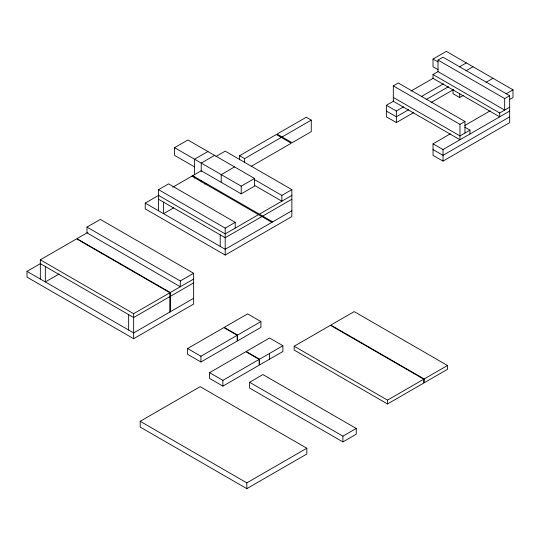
<?xml version="1.0" encoding="UTF-8"?>
<svg xmlns="http://www.w3.org/2000/svg" width="540" height="540" viewBox="0 0 540 540"><rect width="100%" height="100%" fill="white"/><g stroke="black" fill="none" stroke-linecap="round" stroke-linejoin="round"><path stroke-width="0.81" d="M194.562 166.921L174.562 155.372L174.562 147.677L187.893 139.982L254.549 178.463L254.549 186.158L241.218 193.853L201.224 170.768M207.893 151.524L194.562 159.219L194.562 174.893M86.987 227.097L180.306 280.976L180.306 286.747L86.987 232.868L86.987 227.097L100.319 219.402L193.637 273.281L193.637 304.067L133.65 338.702L27 277.128L27 271.357L40.73 263.425M214.556 155.372L201.224 163.073L201.224 171.315M158.551 210.796L158.551 189.635L168.548 183.857L235.204 222.345L235.204 228.116M215.919 156.506L225.207 151.146L291.863 189.635L291.863 216.567L225.207 255.056L145.22 208.872L145.22 203.101L158.983 195.156M40.331 279.052L40.331 259.808L76.572 238.882L169.891 292.761L169.891 311.999M87.925 232.328L76.991 238.646L170.309 292.518L193.637 279.052M172.753 187.204L201.38 170.681M239.618 159.833L239.618 155.709L276.278 134.548L291.276 143.208L251.181 166.354M239.618 155.709L244.613 158.598L281.279 137.43M282.11 136.951L311.269 120.116L311.269 131.659L292.106 142.722L277.108 134.062L306.275 117.227L311.269 120.116M204.734 184.133L206.138 183.323M234.549 166.921L221.218 174.616L221.218 182.311M59.103 273.983L45.333 281.934L45.333 266.544M173.759 207.792L163.553 213.685L163.553 202.136M438.014 69.633L433.013 66.751L433.013 59.056L446.344 51.354L513 89.843L513 97.538L509.49 99.562M393.309 85.88L459.965 124.369L459.965 139.759L393.309 101.277L393.309 85.88L398.311 82.998L464.96 121.48L464.96 133.022M438.014 60.075L504.671 98.557L504.671 110.099L438.014 71.618L438.014 60.075L443.016 57.186L509.666 95.668L509.693 122.621L443.036 161.102L433.04 155.392L433.013 143.829L450.401 133.792M433.013 74.507L499.669 112.988L499.669 116.836L433.013 78.354L433.013 74.507L438.014 71.618M174.562 147.677L241.218 186.158L254.549 178.463M413.768 112.522L396.38 122.567L386.383 116.849L386.357 105.287L393.599 101.108M410.987 91.071L433.451 78.104M459.324 66.953L466.344 62.903M386.357 105.287L396.353 111.004L403.603 106.819M421.713 96.363L443.448 83.815M465.993 70.801L473.006 66.751M408.699 109.681L396.353 116.775L386.357 111.064M426.06 99.63L448.544 86.677M431.156 102.485L453.614 89.519M158.551 189.635L225.207 228.116L235.204 222.345M254.333 179.51L281.86 195.406L291.863 189.635M453.013 89.566L453.013 93.69L459.675 97.538L463.185 95.513M485.987 82.343L493.007 78.293M258.532 214.643L225.207 233.888L158.551 195.406M259.369 214.164L291.863 195.406M261.866 216.567L225.207 237.735L158.551 199.253M262.697 216.088L291.863 199.253M291.863 210.796L225.207 249.278L145.22 203.101M180.306 280.976L193.637 273.281M505.987 93.892L513 89.843M459.965 124.369L464.96 121.48M504.671 98.557L509.666 95.668M40.331 259.808L133.65 313.686L169.891 292.761M464.893 125.428L490.252 110.788M169.891 296.609L133.65 317.534L40.331 263.655M170.309 296.365L193.637 282.899M469.962 133.988L469.962 130.14L459.965 135.911L393.309 97.43M499.669 112.988L509.666 107.217M433.013 143.829L443.016 149.546L509.666 111.064M193.637 298.289L133.65 332.924L27 271.357M509.693 116.849L443.016 155.317L433.013 149.6M187.589 348.53L223.837 327.605L237.168 335.3L237.168 341.071L200.921 361.996L187.589 354.301L187.589 348.53L200.921 356.225L237.168 335.3M237.58 335.063L260.915 321.59L260.915 327.362L237.58 340.835L237.58 335.063L224.249 327.362L247.583 313.895L260.915 321.59M209.56 372.654L245.808 351.729L259.139 359.424L259.139 365.195L222.892 386.12L209.56 378.425L209.56 372.654L222.892 380.349L259.139 359.424M140.191 421.301L200.178 386.667L306.821 448.234L306.821 454.012L246.834 488.646L140.191 427.073L140.191 421.301L246.834 482.868L306.821 448.234M259.558 359.188L282.886 345.715L282.886 351.486L259.558 364.959L259.558 359.188L246.226 351.486L269.555 338.02L282.886 345.715M294.192 346.241L330.433 325.316L423.752 379.195L423.752 383.042L387.504 403.967L294.192 350.089L294.192 346.241L387.504 400.12L423.752 379.195M249.588 382.273L262.919 374.578L356.238 428.456L356.238 434.228L342.907 441.923L249.588 388.051L249.588 382.273L342.907 436.151L356.238 428.456M424.17 378.952L447.498 365.486L447.498 369.333L424.17 382.799L424.17 378.952L330.851 325.08L354.179 311.607L447.498 365.486M433.013 59.056L438.014 61.938M464.893 127.211L469.962 130.14M254.333 185.281L281.86 201.177L281.86 195.406M192.713 175.682L272.7 221.859M191.876 176.162L271.863 222.345M443.016 149.546L443.036 161.102M396.353 111.004L396.38 122.567M459.675 93.413L459.675 97.538M387.504 400.12L387.504 403.967M342.907 436.151L342.907 441.923M269.555 353.41L269.555 359.188M246.834 482.868L246.834 488.646M244.613 158.598L244.613 162.722M241.218 186.158L241.218 193.853M225.207 228.116L225.207 255.056M222.892 380.349L222.892 386.12M220.205 234.846L220.205 246.395M201.224 180.387L201.224 182.034M200.921 356.225L200.921 361.996M194.562 176.54L194.562 178.187M170.309 292.518L170.309 311.762M133.65 313.686L133.65 338.702M128.648 314.644L128.648 330.041"/></g></svg>
